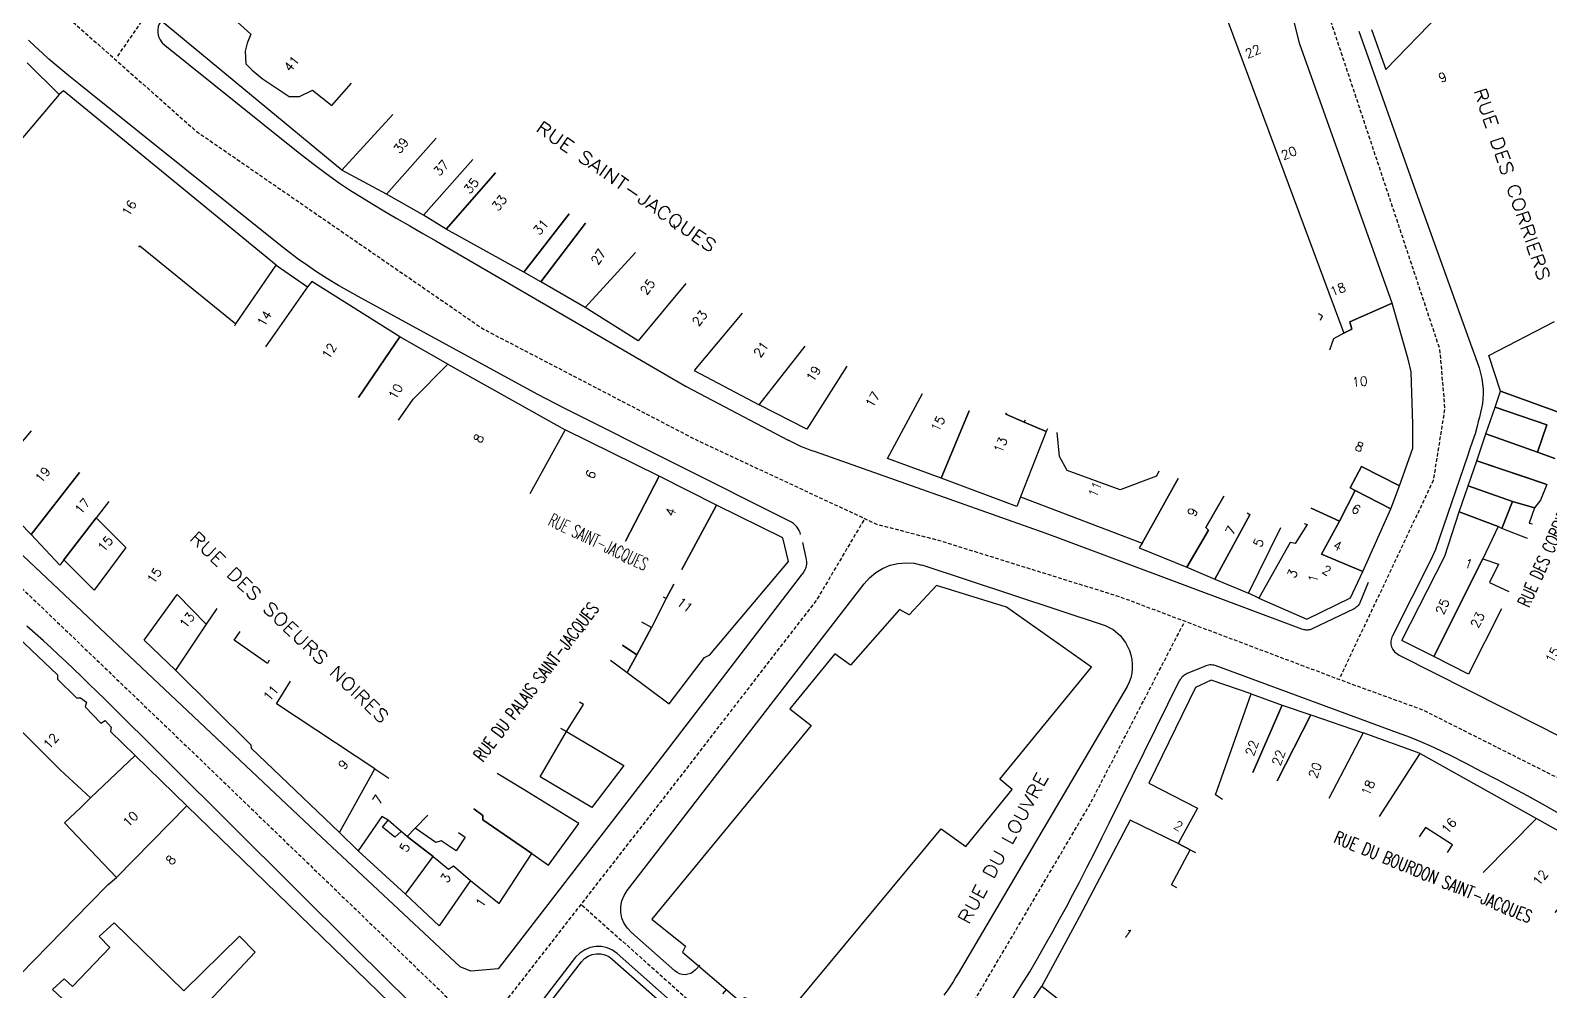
# Model space of a CAD drawing. Header units: millimetres. Extents: x 80000 to 81000, y 144000 to 145000.
# Drawn here: x 80232.2 to 80439.8, y 144677.8 to 144809.1 of the extents above; entities that cross this region are included whole.
import ezdxf
from ezdxf.enums import TextEntityAlignment as Align

# ---------------------------------------------------------------- set-up
doc = ezdxf.new("R2010")
doc.units = ezdxf.units.MM
doc.linetypes.add('DASHED', pattern=[0.75, 0.5, -0.25])
for name, color, linetype in [('W0001', 6, 'DASHED'), ('W0008', 7, 'CONTINUOUS'), ('W0100', 7, 'CONTINUOUS'), ('W0302', 3, 'CONTINUOUS'), ('W0989', 7, 'CONTINUOUS'), ('W0991', 7, 'CONTINUOUS')]:
    doc.layers.add(name, color=color, linetype=linetype)
doc.styles.get("Standard").update_dxf_attribs({"font": 'romans.shx', "width": 0.85})

msp = doc.modelspace()

# ---------------------------------------------------------------- linework, layer by layer
at = {"layer": 'W0001', "flags": 128}
for points in [[(80091.26, 145000), (80154.83, 144930.11), (80181.85, 144898.66), (80191.75, 144883.13), (80219.83, 144828.91), (80237.91, 144810.29), (80254.89, 144795.25), (80294.08, 144768.24), (80322.89, 144753.24), (80347.8, 144741.58), (80356.22, 144739.4), (80381.12, 144731.64), (80412.04, 144719.98), (80422.46, 144716.19), (80472.62, 144690.94), (80517.64, 144667.11), (80570.12, 144640.65), (80574.36, 144635.27), (80607.21, 144571.18), (80640.09, 144537.79), (80670.07, 144503.23)], [(80411.22, 144720.73), (80423.94, 144747.6), (80425.5, 144757.36), (80424.81, 144765.46), (80408.01, 144815.99), (80400.97, 144844.96), (80405.39, 144855.75), (80432.22, 144894.59), (80438.02, 144901.97), (80431.12, 144909.56), (80411.35, 144934.67), (80368.78, 144988.12), (80359.53, 145000)], [(80401.02, 144845.07), (80373.58, 144862.26), (80342.4, 144884.83), (80326.41, 144898.15), (80324.37, 144894.65), (80270.45, 144836.66), (80248.71, 144812.27), (80244.01, 144805.48)], [(80167.2, 144794.09), (80173.88, 144785.87), (80209.95, 144751.91), (80229.41, 144734.35), (80255.04, 144709.75), (80291.31, 144674.77), (80327.45, 144640.61), (80338.23, 144629.15), (80356.2, 144614.51), (80365.08, 144614.31), (80390.37, 144634.44)], [(80346.05, 144742.11), (80339.7, 144731.35), (80318.32, 144703.63), (80294.13, 144672.55)], [(80329.8, 144638.27), (80344.64, 144655.58), (80358.06, 144671.14), (80376.96, 144703.25), (80389.86, 144728.15)], [(80307.55, 144689.49), (80344.81, 144656.31)]]:
    msp.add_lwpolyline(points, dxfattribs=at)
at = {"layer": 'W0008'}
for points in [[(80250.06, 144810.38), (80249.81, 144810), (80249.65, 144809.59), (80249.57, 144809.15), (80249.58, 144808.7), (80249.69, 144808.23), (80249.9, 144807.79), (80250.19, 144807.39), (80250.54, 144807.06), (80267.17, 144793.7), (80268.95, 144792.28), (80270.75, 144790.87), (80272.57, 144789.5), (80274.42, 144788.18), (80275.91, 144787.2), (80277.43, 144786.26), (80278.96, 144785.34), (80280.49, 144784.43), (80282.25, 144783.38), (80284.02, 144782.36), (80285.79, 144781.33), (80287.56, 144780.31), (80321.79, 144760.4), (80335.73, 144753.05)], [(80337.43, 144740.15), (80337.35, 144740.43), (80337.24, 144740.71), (80337.09, 144740.96), (80336.92, 144741.2), (80336.7, 144741.44), (80336.45, 144741.65), (80336.18, 144741.83), (80335.89, 144741.99), (80305.11, 144757.43), (80301.51, 144759.31), (80277.37, 144772.48), (80275.82, 144773.33), (80274.29, 144774.22), (80272.78, 144775.13), (80271.29, 144776.08), (80270.03, 144776.93), (80268.78, 144777.81), (80267.56, 144778.72), (80266.36, 144779.66), (80240.18, 144800.64), (80238.8, 144801.75), (80237.42, 144802.86), (80236.05, 144803.99), (80234.71, 144805.15), (80233.76, 144805.99), (80232.83, 144806.86), (80231.91, 144807.73)], [(80413.74, 144808.97), (80421.76, 144786.39), (80429.18, 144765.73), (80429.68, 144764.34), (80430.16, 144762.93), (80430.54, 144761.48), (80430.73, 144760), (80430.73, 144759.35), (80430.69, 144758.71), (80430.61, 144758.07), (80430.5, 144757.44), (80430.36, 144756.82), (80430.21, 144756.21), (80430.05, 144755.59), (80429.9, 144754.98), (80429.61, 144753.93), (80429.27, 144752.9), (80428.91, 144751.88), (80428.55, 144750.86), (80424.21, 144738.11), (80423.61, 144736.81), (80418.33, 144726.3), (80418.25, 144726.13), (80418.18, 144725.95), (80418.13, 144725.76), (80418.1, 144725.57), (80418.09, 144725.37), (80418.1, 144725.18), (80418.13, 144724.98), (80418.19, 144724.79), (80418.36, 144724.44), (80418.61, 144724.13), (80418.91, 144723.88), (80419.25, 144723.68), (80438.18, 144714.08), (80468.64, 144698.59)], [(80171.94, 144794.6), (80174.88, 144790.93), (80175.58, 144790.09), (80176.3, 144789.26), (80177.03, 144788.44), (80177.77, 144787.63), (80178.64, 144786.72), (80179.53, 144785.84), (80180.43, 144784.96), (80181.35, 144784.1), (80201.24, 144765.42), (80224.71, 144743.3), (80248.92, 144720.51), (80271.96, 144698.79), (80290.91, 144681.04)], [(80414.98, 144733.59), (80413.85, 144730.83), (80413.79, 144730.7), (80413.71, 144730.58), (80413.63, 144730.46), (80413.54, 144730.36), (80413.44, 144730.26), (80413.33, 144730.17), (80413.22, 144730.09), (80413.1, 144730.02), (80407.24, 144727.21), (80407.08, 144727.15), (80406.91, 144727.11), (80406.74, 144727.1), (80406.57, 144727.1), (80406.41, 144727.12), (80406.25, 144727.15), (80406.1, 144727.19), (80405.95, 144727.24), (80372.58, 144739.72), (80370.85, 144740.35), (80339.47, 144751.46), (80338.99, 144751.62), (80338.51, 144751.79), (80338.04, 144751.97), (80337.57, 144752.16), (80337.1, 144752.37), (80336.64, 144752.59), (80336.19, 144752.83), (80335.74, 144753.07)], [(80337.7, 144739.07), (80338.16, 144736.97), (80338.21, 144736.69), (80338.24, 144736.41), (80338.24, 144736.13), (80338.2, 144735.85), (80338.15, 144735.67), (80338.09, 144735.5), (80338.01, 144735.34), (80337.92, 144735.18), (80337.83, 144735.03), (80337.73, 144734.88), (80337.63, 144734.74), (80337.52, 144734.59), (80317.99, 144709.17), (80296.1, 144680.81), (80292.34, 144680.46), (80290.91, 144681.04)], [(80323.64, 144681.31), (80323.07, 144680.66), (80322.77, 144680.38), (80322.42, 144680.17), (80322.04, 144680.04), (80321.64, 144679.99), (80321.26, 144680.02), (80320.89, 144680.12), (80320.55, 144680.3), (80320.25, 144680.52), (80314.34, 144685.75), (80313.79, 144686.33), (80313.34, 144686.99), (80313.02, 144687.73), (80312.86, 144688.52), (80312.86, 144689.32), (80313.01, 144690.1), (80313.3, 144690.83), (80313.73, 144691.5), (80346.12, 144733.42), (80346.85, 144734.25), (80347.7, 144734.96), (80348.64, 144735.53), (80349.66, 144735.96), (80350.74, 144736.22), (80351.83, 144736.31), (80352.93, 144736.23), (80354.01, 144735.98)], [(80354, 144736), (80379.04, 144727.72), (80380.16, 144727.18), (80381.11, 144726.37), (80381.84, 144725.39), (80382.37, 144724.29), (80382.55, 144723.69), (80382.68, 144723.07), (80382.75, 144722.45), (80382.75, 144721.82), (80382.69, 144721.19), (80382.55, 144720.56), (80382.33, 144719.96), (80382.04, 144719.4), (80358.97, 144680.16), (80358.62, 144679.59), (80358.27, 144679.02), (80357.91, 144678.46), (80357.53, 144677.91), (80357.02, 144677.21)], [(80287.84, 144672.47), (80276.66, 144683.54), (80259.69, 144700.38), (80242.33, 144717.63), (80241.27, 144718.68), (80240.21, 144719.72), (80239.15, 144720.76), (80238.07, 144721.79), (80237.05, 144722.75), (80236.02, 144723.71), (80234.99, 144724.66), (80233.96, 144725.61), (80232.83, 144726.62), (80231.69, 144727.64)], [(80440.82, 144702.17), (80438.81, 144703.31), (80436.78, 144704.43), (80434.74, 144705.53), (80432.69, 144706.61), (80430.55, 144707.74), (80428.41, 144708.87), (80426.25, 144709.96), (80424.06, 144711), (80422.81, 144711.56), (80421.55, 144712.08), (80420.27, 144712.59), (80418.99, 144713.07), (80394.07, 144722.24), (80393.89, 144722.29), (80393.71, 144722.32), (80393.53, 144722.33), (80393.35, 144722.33), (80393.16, 144722.3), (80392.98, 144722.26), (80392.81, 144722.21), (80392.64, 144722.14), (80390.28, 144721.15), (80390.11, 144721.08), (80389.96, 144720.99), (80389.81, 144720.88), (80389.67, 144720.77), (80389.54, 144720.64), (80389.42, 144720.5), (80389.31, 144720.35), (80389.22, 144720.19)], [(80358.9, 144663.48), (80358.28, 144664.65), (80358.19, 144665.01), (80358.26, 144665.37), (80358.41, 144665.67), (80358.6, 144665.93), (80362.77, 144671.5), (80364.04, 144673.24), (80365.27, 144675), (80366.46, 144676.79), (80367.63, 144678.59), (80368.74, 144680.39), (80369.82, 144682.22), (80370.87, 144684.05), (80371.9, 144685.89), (80372.83, 144687.57), (80373.75, 144689.25), (80374.65, 144690.94), (80375.54, 144692.64), (80376.57, 144694.64), (80377.59, 144696.66), (80378.6, 144698.68), (80379.6, 144700.71), (80389.22, 144720.19)], [(80328.91, 144668.21), (80312.35, 144682.88), (80311.72, 144683.33), (80311, 144683.66), (80310.24, 144683.83), (80309.46, 144683.84), (80308.66, 144683.7), (80307.92, 144683.4), (80307.24, 144682.95), (80306.68, 144682.36), (80301.86, 144676.11)], [(80326.78, 144677.36), (80327.35, 144678.03)]]:
    msp.add_lwpolyline(points, dxfattribs=at)
at = {"layer": 'W0100'}
for points in [[(80274.73, 144789.96), (80250.06, 144810.38), (80277.04, 144841), (80284.48, 144834.32)], [(80274.04, 144822.47), (80271.77, 144824.35), (80260, 144810.62), (80262.31, 144808.57), (80261.78, 144807.31), (80261.54, 144806.24), (80261.62, 144804.52), (80262.46, 144803.65), (80263.84, 144802.5), (80267.52, 144800.03), (80268.95, 144800.04), (80270.74, 144800.89), (80273.36, 144798.79)], [(80395.87, 144810.21), (80411.68, 144767.68), (80412.75, 144768.24), (80412.5, 144769.24), (80418.29, 144771.8), (80405.65, 144807.18), (80404.01, 144813.77), (80395.87, 144810.21)], [(80415.45, 144809.19), (80417.4, 144803.72), (80424.73, 144811.31), (80423.56, 144812.58), (80424.46, 144813.64)], [(80231.71, 144804.63), (80236.12, 144800.31), (80229.65, 144792.65)], [(80273.36, 144798.79), (80276.05, 144801.85)], [(80246.97, 144779.43), (80247.14, 144779.63), (80260.26, 144768.94), (80265.74, 144776.97), (80236.68, 144800.8), (80236.12, 144800.31), (80229.65, 144792.65)], [(80287.61, 144794.35), (80280.83, 144786.68), (80274.73, 144789.96), (80281.69, 144797.57)], [(80281.69, 144797.57), (80274.73, 144789.96)], [(80292.62, 144791.42), (80285.91, 144783.83), (80280.83, 144786.68), (80287.61, 144794.35)], [(80295.73, 144789.59), (80288.99, 144781.89), (80285.91, 144783.83), (80292.62, 144791.42)], [(80305.82, 144783.99), (80299.6, 144776.01), (80288.99, 144781.89), (80295.73, 144789.59)], [(80308.03, 144782.74), (80301.92, 144774.72), (80299.6, 144776.01), (80305.82, 144783.99)], [(80301.92, 144774.72), (80308.03, 144782.74)], [(80314.86, 144778.7), (80307.99, 144771.21), (80301.92, 144774.72)], [(80321.76, 144774.49), (80315.24, 144766.63), (80307.99, 144771.21), (80314.86, 144778.7)], [(80260.11, 144768.7), (80260.26, 144768.94), (80265.74, 144776.97)], [(80265.74, 144776.97), (80270.03, 144774.04), (80264.31, 144765.83)], [(80282.66, 144767.18), (80270.64, 144774.74), (80270.03, 144774.04), (80264.31, 144765.83)], [(80329.46, 144770.42), (80322.9, 144762.57)], [(80408.5, 144769.47), (80408.77, 144770.07), (80408.19, 144770.33)], [(80419.26, 144746.8), (80421.11, 144751.95), (80421.11, 144755.25), (80420.87, 144762.4), (80420.47, 144764.15), (80418.29, 144771.8), (80412.5, 144769.24), (80412.75, 144768.24), (80411.68, 144767.68), (80410.25, 144766.93), (80409.73, 144765.34)], [(80433.09, 144759.74), (80431.47, 144764.64), (80440.44, 144769.26)], [(80289.24, 144763.47), (80282.66, 144767.18), (80277.03, 144758.91)], [(80277.03, 144758.91), (80282.66, 144767.18)], [(80322.9, 144762.57), (80331.78, 144757.91), (80338.05, 144765.93)], [(80338.3, 144754.57), (80331.78, 144757.91), (80338.05, 144765.93)], [(80282.49, 144755.79), (80284.46, 144758.65), (80289.24, 144763.47), (80305.27, 144754.47), (80300.41, 144745.73)], [(80282.49, 144755.79), (80284.46, 144758.65), (80289.24, 144763.47)], [(80343.74, 144763.19), (80338.3, 144754.57)], [(80349.29, 144750.55), (80354.08, 144759.44)], [(80432.35, 144757.56), (80433.09, 144759.74), (80442.5, 144756.35)], [(80442.5, 144756.35), (80433.09, 144759.74)], [(80431.08, 144753.94), (80432.35, 144757.56), (80439.41, 144755.16), (80438.13, 144751.41), (80431.08, 144753.94)], [(80440.49, 144750.56), (80438.13, 144751.41), (80439.41, 144755.16), (80432.35, 144757.56)], [(80360.48, 144757.09), (80356.62, 144747.86), (80349.29, 144750.55)], [(80365.55, 144756.75), (80365.48, 144756.6), (80368, 144755.53), (80370.99, 144754.25), (80367.5, 144745.31), (80366.96, 144743.99), (80356.62, 144747.86), (80360.48, 144757.09)], [(80368.1, 144755.78), (80368, 144755.53), (80365.48, 144756.6), (80365.55, 144756.75)], [(80371.17, 144754.61), (80370.99, 144754.25), (80368, 144755.53), (80368.1, 144755.78)], [(80232.26, 144740.18), (80225.88, 144746.68), (80229.67, 144751.21), (80232.3, 144754.35)], [(80305.27, 144754.47), (80300.41, 144745.73)], [(80313.5, 144739.24), (80318.09, 144748.13), (80305.27, 144754.47)], [(80371.17, 144754.61), (80370.99, 144754.25), (80367.5, 144745.31)], [(80386.37, 144748.81), (80386.08, 144748.15), (80381.11, 144746.29), (80373.86, 144748.92), (80372.82, 144750.83), (80372.48, 144754.11)], [(80429.84, 144750.23), (80431.08, 144753.94), (80438.13, 144751.41), (80440.49, 144750.56)], [(80407.2, 144743.77), (80411.08, 144741.99), (80413.23, 144746.19), (80412.53, 144746.54), (80414.08, 144749.44), (80419.26, 144746.8)], [(80418.11, 144743.65), (80419.26, 144746.8), (80414.08, 144749.44), (80412.53, 144746.54), (80413.23, 144746.19), (80418.11, 144743.65)], [(80428.66, 144746.8), (80429.84, 144750.23), (80439.42, 144747.02), (80438.55, 144744.84), (80437.71, 144743.81), (80434.73, 144744.69), (80428.66, 144746.8)], [(80439.32, 144747.05), (80429.84, 144750.23)], [(80238.89, 144748.64), (80232.26, 144740.18)], [(80236.72, 144736.7), (80236.19, 144735.99), (80232.26, 144740.18), (80238.89, 144748.64)], [(80321.21, 144735.39), (80325.95, 144744.19), (80318.09, 144748.13), (80313.5, 144739.24)], [(80367.5, 144745.31), (80384.11, 144738.97), (80389.04, 144747.8)], [(80389.04, 144747.8), (80384.11, 144738.97), (80383.71, 144738.33), (80390.22, 144735.69), (80393.19, 144740.76), (80392.81, 144741.13), (80395.29, 144745.41)], [(80395.29, 144745.41), (80392.81, 144741.13), (80393.19, 144740.76), (80390.22, 144735.69)], [(80414.26, 144735.1), (80418.11, 144743.65), (80413.23, 144746.19), (80411.08, 144741.99), (80408.63, 144737.48), (80414.26, 144735.1)], [(80427.43, 144743.25), (80428.66, 144746.8), (80434.73, 144744.69), (80433.27, 144740.99), (80432.76, 144741.27), (80427.43, 144743.25)], [(80242.87, 144744.69), (80241.16, 144742.44), (80236.72, 144736.7)], [(80313.74, 144721.29), (80319.47, 144717.01), (80324.31, 144723.34), (80325.04, 144723.69), (80335.79, 144736.47), (80334.99, 144739.69), (80325.95, 144744.19), (80321.21, 144735.39)], [(80390.22, 144735.69), (80394.02, 144734.04), (80398.81, 144742.86), (80398.44, 144743.07)], [(80398.83, 144742.88), (80398.81, 144742.86), (80394.02, 144734.04)], [(80400.05, 144731.46), (80406.63, 144728.59), (80412.57, 144731.49), (80414.26, 144735.1), (80408.63, 144737.48), (80411.08, 144741.99), (80407.2, 144743.77)], [(80419.58, 144725.67), (80425.46, 144737.21), (80427.43, 144743.25), (80432.76, 144741.27), (80430.66, 144736.85), (80423.95, 144723.5), (80419.58, 144725.67)], [(80436.76, 144739.6), (80433.27, 144740.99), (80434.73, 144744.69)], [(80434.73, 144744.69), (80437.71, 144743.81), (80437, 144741.71), (80437.45, 144741.64)], [(80241.16, 144742.44), (80245.19, 144738.39), (80240.88, 144732.56), (80236.72, 144736.7), (80241.16, 144742.44)], [(80394.02, 144734.04), (80398.65, 144732.16), (80403.08, 144741.13)], [(80406.26, 144741.68), (80406.64, 144741.53), (80405.04, 144738.92), (80404.34, 144739.07), (80400.05, 144731.46), (80398.65, 144732.16), (80403.08, 144741.13)], [(80406.26, 144741.68), (80406.64, 144741.53), (80405.04, 144738.92), (80404.34, 144739.07), (80400.05, 144731.46)], [(80433.2, 144729.98), (80428.69, 144721.06), (80423.95, 144723.5), (80430.66, 144736.85)], [(80430.66, 144736.85), (80432.83, 144736.11), (80431.59, 144733.61), (80434.23, 144732.39)], [(80320.12, 144733.38), (80319.07, 144731.42), (80317.07, 144727.44), (80315.06, 144723.72), (80313.74, 144721.29)], [(80377.18, 144722.03), (80365.55, 144730.23), (80356.02, 144733.17), (80352.27, 144729.17), (80350.94, 144729.9), (80344.23, 144722.3), (80342.11, 144723.86), (80335.94, 144716.34), (80338.86, 144714.06), (80317.09, 144687.58), (80321.68, 144683.9), (80321.28, 144683.06), (80329.07, 144676.42), (80329.77, 144676.87), (80330.38, 144676.68), (80334.56, 144673.32), (80356.64, 144699.94), (80360.02, 144697.49), (80366.34, 144705.29), (80364.64, 144706.7), (80377.18, 144722.03)], [(80318.66, 144731.64), (80319.07, 144731.42), (80320.12, 144733.38)], [(80251.98, 144721.62), (80247.74, 144725.74), (80252.25, 144731.96), (80256.19, 144727.9), (80251.98, 144721.62)], [(80228.15, 144728.38), (80232.34, 144724.36), (80235.87, 144720.97), (80235.87, 144720.4), (80238.46, 144717.82), (80239.03, 144717.83), (80239.84, 144717.26), (80239.66, 144716.6), (80241.78, 144714.39), (80242.41, 144714.72), (80243.22, 144713.84), (80243.12, 144713.24), (80246.51, 144709.97), (80240.4, 144704.17), (80236.22, 144707.99), (80229.52, 144714.69)], [(80257.64, 144730.06), (80256.19, 144727.9), (80251.98, 144721.62), (80262.3, 144711.41), (80262.32, 144710.94), (80274.43, 144699.44), (80279.22, 144708.13), (80265.81, 144717.01), (80267.73, 144720.1)], [(80264.8, 144723), (80264.59, 144722.55), (80260.02, 144725.71), (80260.84, 144726.91)], [(80313.1, 144725.02), (80315.06, 144723.72), (80317.07, 144727.44)], [(80317.07, 144727.44), (80315.74, 144728.17)], [(80315.06, 144723.72), (80313.1, 144725.02)], [(80311.44, 144722.97), (80313.74, 144721.29), (80315.06, 144723.72)], [(80398.99, 144718.39), (80393.54, 144720.25), (80391.4, 144719.23), (80385.03, 144706.15), (80391.66, 144702.74), (80389.01, 144697.92), (80390.65, 144697.05), (80391.42, 144696.67)], [(80395.08, 144703.95), (80394.13, 144704.58), (80398.99, 144718.39), (80403.25, 144716.82), (80399.24, 144707.63)], [(80395.08, 144703.95), (80394.13, 144704.58), (80398.99, 144718.39)], [(80304.6, 144713.7), (80305.45, 144713.21), (80307.74, 144716.93), (80307.22, 144717.23)], [(80399.24, 144707.63), (80403.25, 144716.82), (80407.16, 144715.51), (80402.54, 144706.51)], [(80402.54, 144706.51), (80407.16, 144715.51), (80414.3, 144713.04), (80409.63, 144704.07)], [(80305.45, 144713.21), (80313.29, 144708.59), (80308.89, 144702.86), (80301.85, 144707.04), (80305.45, 144713.21)], [(80416.56, 144701.59), (80422.1, 144710.22), (80414.3, 144713.04), (80409.63, 144704.07)], [(80236.84, 144700.73), (80239, 144702.78), (80240.4, 144704.17), (80246.51, 144709.97), (80253.56, 144703.07), (80243.92, 144693.27), (80236.84, 144700.73)], [(80416.56, 144701.59), (80422.1, 144710.22), (80438, 144701.32), (80430.7, 144693.95)], [(80286.48, 144701.78), (80284.75, 144700), (80283.67, 144698.9), (80282.83, 144699.55), (80281.06, 144701.1), (80280.2, 144701.61), (80276.97, 144696.93), (80274.43, 144699.44), (80279.22, 144708.13)], [(80279.22, 144708.13), (80281.17, 144706.83)], [(80300.72, 144696.54), (80302.99, 144694.98), (80307.11, 144700.64), (80299.44, 144705.4), (80295.95, 144707.5)], [(80240.31, 144689.75), (80242.81, 144692.3), (80243.92, 144693.27), (80253.56, 144703.07), (80282.83, 144674.63)], [(80276.97, 144696.93), (80283.43, 144690.99), (80287.2, 144696.16), (80283.67, 144698.9), (80282.83, 144699.55), (80281.96, 144698.77), (80280.3, 144700.14), (80281.06, 144701.1), (80280.2, 144701.61), (80276.97, 144696.93)], [(80292.32, 144692.87), (80296.24, 144689.71), (80300.72, 144696.54), (80293.99, 144701.15), (80293.99, 144701.76), (80292.76, 144702.64)], [(80292.76, 144702.64), (80293.99, 144701.76), (80293.99, 144701.15), (80300.72, 144696.54)], [(80430.7, 144693.95), (80438, 144701.32), (80447.22, 144696.19), (80440.52, 144688.48)], [(80290.66, 144699.43), (80291.6, 144698.77), (80290.37, 144696.92), (80288.32, 144698.3), (80287.6, 144698.05), (80284.75, 144700), (80283.67, 144698.9), (80287.2, 144696.16), (80289.33, 144694.39), (80290.01, 144694.89), (80292.32, 144692.87)], [(80389.01, 144697.92), (80382.45, 144701.1), (80375.49, 144687.86), (80370.38, 144678.4), (80374.35, 144675.3), (80377.76, 144672.65), (80379.95, 144675.34), (80380.04, 144675.27)], [(80425.82, 144696.67), (80426.52, 144697.73), (80422.82, 144700.12), (80421.97, 144698.83)], [(80388.87, 144691.86), (80388.11, 144692.28), (80390.65, 144697.05), (80389.01, 144697.92)], [(80287.2, 144696.16), (80289.33, 144694.39), (80290.01, 144694.89), (80292.32, 144692.87), (80288.03, 144686.68), (80283.43, 144690.99), (80287.2, 144696.16)], [(80227.01, 144676.17), (80240.31, 144689.75)], [(80243.61, 144687.06), (80241.57, 144685.2), (80243.02, 144683.69), (80237.91, 144678.35), (80236.79, 144679.44), (80235.17, 144677.95), (80244.35, 144669.44), (80246.16, 144671.1), (80254.67, 144663.19), (80259.98, 144668.69), (80254.37, 144674), (80262.88, 144683.08), (80260.74, 144685.25), (80253.15, 144677.8), (80243.61, 144687.06)], [(80374.35, 144675.3), (80372.07, 144672.63), (80369.46, 144669.55), (80362.55, 144661.84), (80359.24, 144664.75), (80366.54, 144673.19), (80368.11, 144671.91), (80369.44, 144673.71), (80368.1, 144675), (80370.38, 144678.4), (80374.35, 144675.3)]]:
    msp.add_lwpolyline(points, dxfattribs=at)
at = {"layer": 'W0302'}
msp.add_polyline3d([(80302.65, 144675.5, 21.06), (80307.47, 144681.75, 20.71), (80307.89, 144682.18, 20.65), (80308.39, 144682.52, 20.58), (80308.95, 144682.74, 20.52), (80309.54, 144682.85, 20.45), (80310.12, 144682.84, 20.38), (80310.69, 144682.71, 20.31), (80311.22, 144682.47, 20.24), (80311.69, 144682.13, 20.16), (80328.25, 144667.46, 19.9)], dxfattribs=at)

# ---------------------------------------------------------------- texts
at = {"layer": 'W0989'}
for s, rotation, width, p in [('RUE DES CORRIERS', 288.9087, 1.2, (80434.66, 144788.04)), ('RUE SAINT-JACQUES', 325.1128, 1.2, (80313.57, 144787.67)), ('RUE DES CORRIERS', 65.9972, 0.7, (80439.45, 144737.8)), ('RUE SAINT-JACQUES', 334.3867, 0.6, (80309.77, 144739.06)), ('RUE DES SOEURS NOIRES', 316.1682, 1.2, (80267.57, 144727.47)), ('RUE DU PALAIS SAINT-JACQUES', 52.7769, 0.7, (80301.35, 144719.97)), ('RUE DU LOUVRE', 61.5136, 1.2, (80365.12, 144697.31)), ('RUE DU BOURDON SAINT-JACQUES', 337.5089, 0.7, (80423.85, 144693.28))]:
    msp.add_text(s, height=1.75, rotation=rotation, dxfattribs=dict(at, width=width)).set_placement(p, align=Align.MIDDLE)
at = {"layer": 'W0991'}
for s, rotation, p in [('41', 50.5849, (80267.86, 144804.52)), ('22', 23.3086, (80399.25, 144806.21)), ('9', 24.6582, (80425.18, 144802.68)), ('39', 52.7969, (80282.82, 144793.35)), ('20', 22.8409, (80404.17, 144792.31)), ('37', 47.6602, (80288.31, 144790.27)), ('35', 51.0971, (80292.42, 144787.84)), ('33', 51.4949, (80296.26, 144785.5)), ('16', 59.3464, (80245.67, 144784.79)), ('31', 49.3567, (80301.94, 144782.19)), ('27', 56.232, (80309.79, 144778.11)), ('25', 53.5044, (80316.52, 144774.01)), ('18', 21.5416, (80410.86, 144773.68)), ('14', 58.7022, (80264.15, 144769.7)), ('23', 51.2172, (80323.65, 144769.74)), ('12', 58.2523, (80273, 144765.24)), ('21', 53.6832, (80332.03, 144765.48)), ('19', 58.0729, (80339.2, 144762.14)), ('10', 4.7666, (80413.85, 144761.07)), ('10', 58.8426, (80282.08, 144759.71)), ('17', 59.2856, (80347.28, 144758.63)), ('15', 62.0644, (80356.21, 144755.31)), ('8', 62.3102, (80293.43, 144753.3)), ('13', 67.3508, (80364.76, 144752.4)), ('8', 337.1518, (80413.79, 144752.16)), ('19', 49.2117, (80233.86, 144748.34)), ('6', 61.298, (80308.74, 144748.39)), ('11', 67.1492, (80377.67, 144746.34)), ('17', 49.6769, (80239.28, 144744.05)), ('4', 69.7987, (80319.68, 144743.25)), ('9', 66.2942, (80391, 144743.24)), ('6', 331.6094, (80413.35, 144743.62)), ('7', 64.0318, (80396.21, 144740.74)), ('15', 48.3308, (80242.41, 144738.89)), ('5', 65.2799, (80400.01, 144739.05)), ('4', 336.6288, (80410.8, 144738.62)), ('1', 340.4665, (80428.72, 144736.16)), ('15', 55.6952, (80249.12, 144734.55)), ('3', 65.4071, (80404.64, 144734.82)), ('2', 329.2708, (80409.35, 144735.25)), ('1', 75.6434, (80407.48, 144734.18)), ('11', 322.5257, (80321.61, 144730.54)), ('25', 65.3686, (80425.15, 144730.32)), ('13', 51.1744, (80253.58, 144728.44)), ('23', 63.3626, (80429.94, 144728.48)), ('15', 60.592, (80440.2, 144723.69)), ('11', 49.5232, (80265.03, 144718.49)), ('12', 46.8872, (80234.97, 144711.93)), ('22', 69.7212, (80399.1, 144710.98)), ('22', 69.5357, (80402.74, 144709.66)), ('9', 50.5218, (80274.93, 144708.71)), ('20', 69.3841, (80407.74, 144707.94)), ('18', 66.4415, (80415, 144705.54)), ('7', 57.3891, (80279.65, 144703.91)), ('10', 45.3788, (80245.84, 144701.26)), ('16', 49.192, (80426.03, 144700.34)), ('2', 330.38, (80389.08, 144700.33)), ('5', 59.0802, (80283.32, 144697.38)), ('8', 49.0716, (80251.36, 144695.67)), ('3', 58.1124, (80288.92, 144693.2)), ('12', 50.0004, (80438.52, 144693.25)), ('1', 55.4896, (80293.72, 144689.84)), ('1', 322.8136, (80382.15, 144685.61))]:
    msp.add_text(s, height=1.25, rotation=rotation, dxfattribs=at).set_placement(p, align=Align.MIDDLE)

doc.saveas('drawing.dxf')
